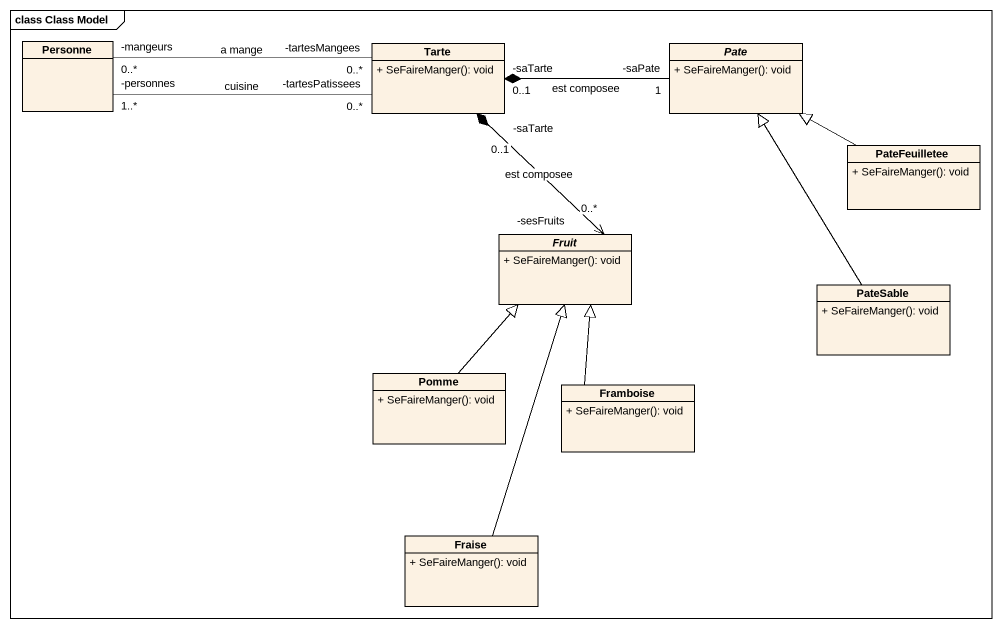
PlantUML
@startuml
mainframe class Class Model
hide circle
hide empty members
skinparam classAttributeIconSize 0
class Personne
class Tarte {
  + SeFaireManger(): void
}
abstract class Pate {
  + SeFaireManger(): void
}
class PateFeuilletee {
  + SeFaireManger(): void
}
abstract class Fruit {
  + SeFaireManger(): void
}
class PateSable {
  + SeFaireManger(): void
}
class Pomme {
  + SeFaireManger(): void
}
class Framboise {
  + SeFaireManger(): void
}
class Fraise {
  + SeFaireManger(): void
}
Personne "-personnes\n1..*" -right- "-tartesPatissees\n0..*" Tarte : cuisine
Tarte "-tartesMangees\n0..*" -left- "-mangeurs\n0..*" Personne : a mange
Pate "-saPate\n1" -left-* "-saTarte\n0..1" Tarte : est composee
PateFeuilletee -left-|> Pate
Fruit "-sesFruits\n0..*" <-up-* "-saTarte\n0..1" Tarte : est composee
PateSable -up-|> Pate
Pomme -up-|> Fruit
Framboise -up-|> Fruit
Fraise -up-|> Fruit
@enduml
